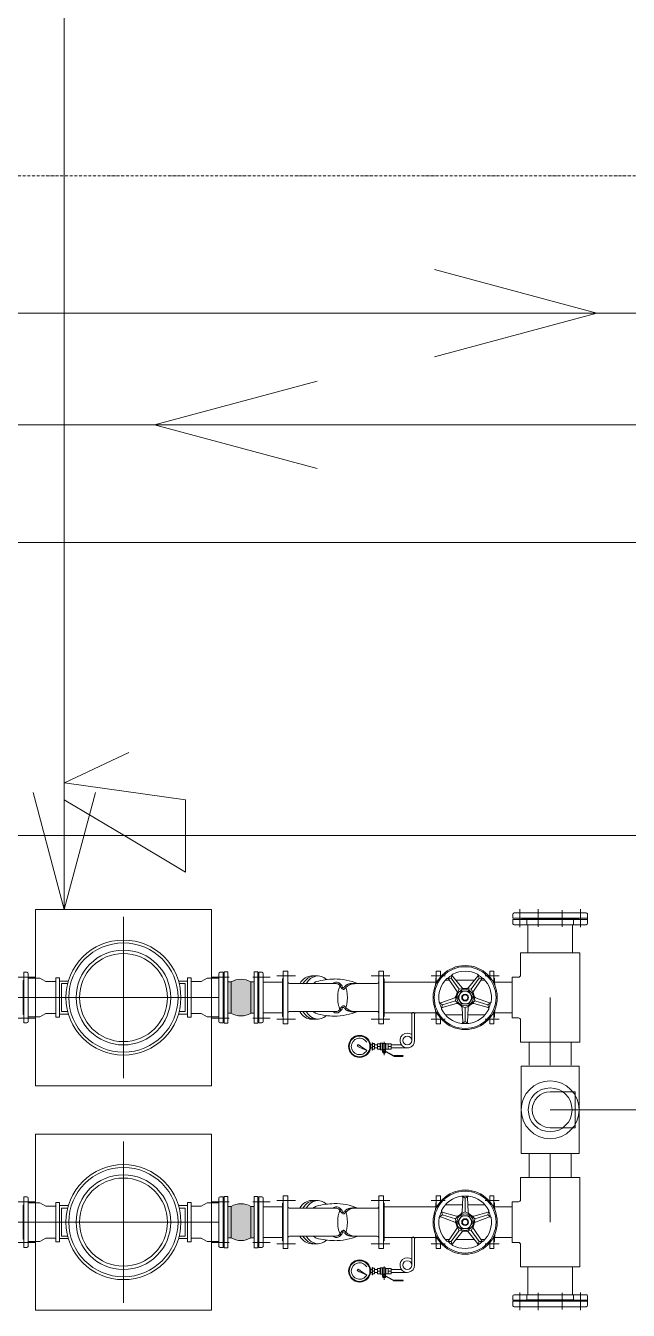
# Model space of a CAD drawing. Header units: millimetres. Extents: x 27447 to 239197, y -15958 to 82878.
# Drawn here: x 85566 to 86599, y 30069 to 32269 of the extents above; entities that cross this region are included whole.
import ezdxf

# ---------------------------------------------------------------- set-up
doc = ezdxf.new("R2010")
doc.units = ezdxf.units.MM
doc.linetypes.add('Dash Dot 3_16_', pattern=[7.9375, 4.7625, -1.5875, 0, -1.5875])
doc.linetypes.add('IMPORT-CENTER', pattern=[2000, 1250, -250, 250, -250])
for name, color, linetype, lineweight in [('G-ANNO-SYMB-1', 111, 'Dash Dot 3_16_', 18), ('G-IMPT', 8, 'Continuous', 9), ('G-IMPT-3', 8, 'IMPORT-CENTER', 9), ('M-EQPM', 50, 'Continuous', 9)]:
    doc.layers.add(name, color=color, linetype=linetype, lineweight=lineweight)

# ---------------------------------------------------------------- blocks, each defined once
blk = doc.blocks.new('TKTC_BON NUOC MAI_260130 - TKTC_BON NUOC MAI_260130_dwg_FLA3_10K-3426655-TKCS_MB TẦNG MÁI')
at = {"layer": 'G-IMPT'}
for p, q in [((25, 75), (-38, 75)), ((0, -87.5), (0, 87.5)), ((25, -75), (-38, -75))]:
    blk.add_line(p, q, dxfattribs=at)
at = {"layer": 'G-IMPT', "flags": 128}
blk.add_lwpolyline([(-18, -62.5), (-16, -62.5), (-16, 62.5), (-18, 62.5)], close=True, dxfattribs=at)
blk.add_lwpolyline([(-5, 92.5), (-16, 92.5), (-16, -92.5), (-5, -92.5)], dxfattribs=at)
at = {"layer": 'G-IMPT'}
for centre, start, end in [((-5, 87.5), 360, 90), ((-5, -87.5), 270, 0)]:
    blk.add_arc(centre, 5, start, end, dxfattribs=at)
blk = doc.blocks.new('TKTC_BON NUOC MAI_260130 - TKTC_BON NUOC MAI_260130_dwg_FLA3_10K-3426656-TKCS_MB TẦNG MÁI')
at = {"layer": 'G-IMPT'}
for p, q in [((25, 75), (-38, 75)), ((0, -87.5), (0, 87.5)), ((25, -75), (-38, -75))]:
    blk.add_line(p, q, dxfattribs=at)
at = {"layer": 'G-IMPT', "flags": 128}
blk.add_lwpolyline([(-18, -62.5), (-16, -62.5), (-16, 62.5), (-18, 62.5)], close=True, dxfattribs=at)
blk.add_lwpolyline([(-5, 92.5), (-16, 92.5), (-16, -92.5), (-5, -92.5)], dxfattribs=at)
at = {"layer": 'G-IMPT'}
for centre, start, end in [((-5, 87.5), 360, 90), ((-5, -87.5), 270, 0)]:
    blk.add_arc(centre, 5, start, end, dxfattribs=at)
blk = doc.blocks.new('TKTC_BON NUOC MAI_260130 - TKTC_BON NUOC MAI_260130_dwg_Tee_DN125_up__PPR_-3426657-TKCS_MB TẦNG MÁI')
at = {"layer": 'G-IMPT', "flags": 128}
blk.add_lwpolyline([(-82.5, -124), (-82.5, 124), (82.5, 124), (82.5, -124)], close=True, dxfattribs=at)
at = {"layer": 'G-IMPT'}
for radius in [82.5, 62.5]:
    blk.add_circle((0, 0), radius, dxfattribs=at)
blk = doc.blocks.new('TKTC_BON NUOC MAI_260130 - TKTC_BON NUOC MAI_260130_dwg__U23-3426659-TKCS_MB TẦNG MÁI')
blk.add_blockref('TKTC_BON NUOC MAI_260130 - TKTC_BON NUOC MAI_260130_dwg_Tee_DN125_up__PPR_-3426657-TKCS_MB TẦNG MÁI', (0, 0))
blk = doc.blocks.new('TKTC_BON NUOC MAI_260130 - TKTC_BON NUOC MAI_260130_dwg_El90_DN75_dn__PPR_-3426660-TKCS_MB TẦNG MÁI')
at = {"layer": 'G-IMPT', "flags": 128}
blk.add_lwpolyline([(51, 0), (51, -71), (-51, -71), (-51, 0)], dxfattribs=at)
at = {"layer": 'G-IMPT'}
blk.add_arc((0, 0), 51, 360, 180, dxfattribs=at)
blk = doc.blocks.new('TKTC_BON NUOC MAI_260130 - TKTC_BON NUOC MAI_260130_dwg__U20-3426661-TKCS_MB TẦNG MÁI')
at = {"rotation": 180}
blk.add_blockref('TKTC_BON NUOC MAI_260130 - TKTC_BON NUOC MAI_260130_dwg_El90_DN75_dn__PPR_-3426660-TKCS_MB TẦNG MÁI', (0, 0), dxfattribs=at)
blk = doc.blocks.new('TKTC_BON NUOC MAI_260130 - TKTC_BON NUOC MAI_260130_dwg_123-3426662-TKCS_MB TẦNG MÁI')
at = {"layer": 'G-IMPT'}
for p, q in [((1294817.3, 376541.6), (1294814.3, 376541.6)), ((1294832.6, 376527.5), (1294832.6, 376394.1)), ((1295236, 376520.8), (1295167, 376520.8)), ((1295553, 376520.8), (1295487, 376520.8)), ((1295887.4, 376527.5), (1295887.4, 376394.1)), ((1295902.7, 376541.6), (1295905.7, 376541.6)), ((1295236, 376400.8), (1295167, 376400.8)), ((1295553, 376400.8), (1295487, 376400.8)), ((1294802.8, 376354.1), (1294828.8, 376354.1)), ((1295917.2, 376354.1), (1295891.3, 376354.1))]:
    blk.add_line(p, q, dxfattribs=at)
at = {"layer": 'G-IMPT', "flags": 128}
for points in [[(1294799, 376357.9), (1294799, 376563.7)], [(1294814.3, 376567.5), (1294814.3, 376354.1), (1294814.3, 376567.5), (1294802.8, 376567.5)], [(1294817.3, 376567.5), (1294817.3, 376354.1), (1294817.3, 376567.5), (1294828.8, 376567.5)], [(1294832.6, 376357.9), (1294832.6, 376563.7)], [(1295887.4, 376357.9), (1295887.4, 376563.7)], [(1295902.7, 376567.5), (1295902.7, 376354.1), (1295902.7, 376567.5), (1295891.3, 376567.5)], [(1295905.7, 376567.5), (1295905.7, 376354.1), (1295905.7, 376567.5), (1295917.2, 376567.5)], [(1295921, 376357.9), (1295921, 376563.7)], [(1294913, 376524.8), (1294913, 376396.8), (1294832.6, 376396.8), (1294832.6, 376524.8)], [(1294975.9, 376545.3), (1294913, 376545.3), (1294913, 376376.3), (1294913, 376545.3)], [(1295807, 376524.8), (1295807, 376396.8), (1295887.4, 376396.8), (1295887.4, 376524.8)]]:
    blk.add_lwpolyline(points, close=True, dxfattribs=at)
for points in [[(1295098, 376551.4), (1295098, 376569.4), (1294982, 376569.4), (1294982, 376551.4), (1294982, 376569.4)], [(1295622, 376551.4), (1295622, 376569.4), (1295738, 376569.4), (1295738, 376551.4)], [(1294815.8, 376518), (1294815.8, 376380), (1294815.8, 376541.6)], [(1294832.6, 376394.1), (1294818.1, 376394.1), (1294818.1, 376527.5), (1294832.6, 376527.5)], [(1295104.1, 376545.3), (1295167, 376545.3), (1295167, 376376.3), (1294913, 376376.3)], [(1295615.9, 376545.3), (1295553, 376545.3), (1295553, 376376.3), (1295807, 376376.3), (1295807, 376545.3), (1295744.1, 376545.3)], [(1295887.4, 376394.1), (1295901.9, 376394.1), (1295901.9, 376527.5), (1295887.4, 376527.5)], [(1295904.2, 376518), (1295904.2, 376380), (1295904.2, 376541.6)], [(1294817.3, 376380), (1294815.8, 376380), (1294813.5, 376380)], [(1295902.7, 376380), (1295904.2, 376380), (1295906.5, 376380)]]:
    blk.add_lwpolyline(points, dxfattribs=at)
at = {"layer": 'G-IMPT'}
for centre, radius, start, end in [((1294802.8, 376563.7), 3.81, 90, 180), ((1294802.8, 376563.7), 3.81, 90, 180), ((1294828.8, 376563.7), 3.81, 360, 90), ((1294828.8, 376563.7), 3.81, 360, 90), ((1295891.3, 376563.7), 3.81, 90, 180), ((1295891.3, 376563.7), 3.81, 90, 180), ((1295917.2, 376563.7), 3.81, 360, 90), ((1295917.2, 376563.7), 3.81, 360, 90), ((1294975.9, 376551.4), 6.14, 270, 0), ((1294975.9, 376551.4), 6.14, 270, 0), ((1295104.1, 376551.4), 6.14, 180, 270), ((1295615.9, 376551.4), 6.14, 270, 0), ((1295744.1, 376551.4), 6.14, 180, 270), ((1294802.8, 376357.9), 3.81, 180, 270), ((1294802.8, 376357.9), 3.81, 180, 270), ((1294828.8, 376357.9), 3.81, 270, 0), ((1294828.8, 376357.9), 3.81, 270, 0), ((1295891.3, 376357.9), 3.81, 180, 270), ((1295891.3, 376357.9), 3.81, 180, 270), ((1295917.2, 376357.9), 3.81, 270, 0), ((1295917.2, 376357.9), 3.81, 270, 0)]:
    blk.add_arc(centre, radius, start, end, dxfattribs=at)
at = {"layer": 'G-IMPT-3'}
for p, q in [((1294788.6, 376547.4), (1294839.2, 376547.4)), ((1295931.4, 376547.4), (1295880.8, 376547.4)), ((1294788.6, 376495.1), (1294838.5, 376495.1)), ((1295931.4, 376495.1), (1295881.5, 376495.1)), ((1295236, 376460.8), (1295040, 376460.8)), ((1295680, 376460.8), (1295487, 376460.8)), ((1294790.6, 376426.5), (1294838.5, 376426.5)), ((1295929.4, 376426.5), (1295881.5, 376426.5))]:
    blk.add_line(p, q, dxfattribs=at)
at = {"layer": 'G-IMPT-3', "flags": 128}
for points in [[(1294839.2, 376374.3), (1294788.6, 376374.3)], [(1295880.8, 376374.3), (1295931.4, 376374.3)]]:
    blk.add_lwpolyline(points, close=True, dxfattribs=at)
for name, rotation in [('TKTC_BON NUOC MAI_260130 - TKTC_BON NUOC MAI_260130_dwg__U23-3426659-TKCS_MB TẦNG MÁI', 270), ('TKTC_BON NUOC MAI_260130 - TKTC_BON NUOC MAI_260130_dwg__U20-3426661-TKCS_MB TẦNG MÁI', 180)]:
    blk.add_blockref(name, (1295360, 376460.8), dxfattribs=dict(rotation=rotation))
blk = doc.blocks.new('TKTC_BON NUOC MAI_260130 - TKTC_BON NUOC MAI_260130_dwg_VAN 1C-3426663-TKCS_MB TẦNG MÁI')
at = {"layer": 'G-IMPT', "flags": 128}
blk.add_lwpolyline([(-4610.854, -6297.019), (-4610.572, -6296.42), (-4610.415, -6297.547), (-4609.739, -6297.547), (-4610.077, -6296.983), (-4610.415, -6296.419), (-4609.739, -6296.419)], dxfattribs=at)
blk = doc.blocks.new('TKTC_BON NUOC MAI_260130 - TKTC_BON NUOC MAI_260130_dwg_AR-3426666-TKCS_MB TẦNG MÁI')
at = {"layer": 'G-IMPT'}
blk.add_line((96.6, 0), (-96.6, 0), dxfattribs=at)
at = {"layer": 'G-IMPT', "flags": 128}
blk.add_lwpolyline([(-96.6, 51.8), (96.6, 0), (-96.6, -51.8)], dxfattribs=at)
blk = doc.blocks.new('TKTC_BON NUOC MAI_260130 - TKTC_BON NUOC MAI_260130_dwg_AR-3426652-TKCS_MB TẦNG MÁI')
at = {"layer": 'G-IMPT'}
blk.add_line((96.6, 0), (-96.6, 0), dxfattribs=at)
at = {"layer": 'G-IMPT', "flags": 128}
blk.add_lwpolyline([(-96.6, 51.8), (96.6, 0), (-96.6, -51.8)], dxfattribs=at)
blk = doc.blocks.new('TKTC_BON NUOC MAI_260130 - TKTC_BON NUOC MAI_260130_dwg__Open30-3426664-TKCS_MB TẦNG MÁI')
at = {"layer": 'G-IMPT'}
blk.add_line((0, 0), (-1, 0), dxfattribs=at)
at = {"layer": 'G-IMPT', "flags": 128}
blk.add_lwpolyline([(-1, 0.268), (0, 0), (-1, -0.268)], dxfattribs=at)
blk = doc.blocks.new('TKTC_BON NUOC MAI_260130 - TKTC_BON NUOC MAI_260130_dwg-3426650-TKCS_MB TẦNG MÁI')
at = {"layer": 'G-IMPT'}
for points in [[(-117213.2, -830598.1), (-117194, -830593.4), (-117194, -830540.1), (-117200, -830540.1), (-117206.3, -830537), (-117220.3, -830535.5), (-117239.6, -830540.1), (-117239.6, -830593.4), (-117233.6, -830593.4), (-117227.2, -830596.5)], [(-117213.2, -830982.7), (-117194, -830978.1), (-117194, -830924.7), (-117200, -830924.7), (-117213.2, -830920.1), (-117227.2, -830921.6), (-117233.6, -830924.7), (-117239.6, -830924.7), (-117239.6, -830978.1), (-117233.6, -830978.1), (-117220.3, -830982.7)]]:
    blk.add_hatch(color=256, dxfattribs=at).paths.add_polyline_path(points)
for p, q in [((-117418.2, -830704.8), (-117418.2, -830428.8)), ((-117178.6, -830540.3), (-117145.8, -830540.3)), ((-117155.3, -830529.8), (-117123.6, -830529.8)), ((-117145.8, -830590.6), (-117145.8, -830543)), ((-117133.7, -830543), (-117053.9, -830543)), ((-117084.9, -830529.8), (-117096.1, -830529.8)), ((-116961.8, -830529.8), (-116993.6, -830529.8)), ((-116971.4, -830540.3), (-116880.9, -830540.3)), ((-116890.8, -830529.5), (-116867.3, -830529.5)), ((-116883.8, -830546.4), (-116883.8, -830544.8)), ((-116866.6, -830537), (-116859.7, -830537)), ((-116847.2, -830556.1), (-116861.2, -830534.7)), ((-116854.5, -830529.9), (-116838.6, -830549.8)), ((-116848.8, -830537), (-116816.8, -830537)), ((-116827.1, -830549.8), (-116811.1, -830529.9)), ((-116804.4, -830534.7), (-116818.5, -830556.1)), ((-116805.9, -830537), (-116799, -830537)), ((-116774.8, -830529.5), (-116798.3, -830529.5)), ((-116782.6, -830540.3), (-116752.4, -830540.3)), ((-116781.9, -830544.8), (-116781.9, -830546.4)), ((-117581.4, -830566.8), (-117534.3, -830566.8)), ((-117280.2, -830566.8), (-117556.2, -830566.8)), ((-117255, -830566.8), (-117302.1, -830566.8)), ((-116874.6, -830576), (-116850.7, -830567)), ((-116814.9, -830567), (-116791, -830576)), ((-117053.9, -830590.6), (-117133.4, -830590.6)), ((-117022.3, -830590.6), (-116983.7, -830590.6)), ((-116883.8, -830588.7), (-116883.8, -830587.2)), ((-116847.4, -830577.1), (-116872.1, -830583.9)), ((-116836.9, -830609.4), (-116838.1, -830583.9)), ((-116827.5, -830583.9), (-116828.7, -830609.4)), ((-116793.6, -830583.9), (-116818.2, -830577.1)), ((-116781.9, -830587.2), (-116781.9, -830588.7)), ((-117178.6, -830593.2), (-117145.8, -830593.2)), ((-117155.3, -830603.8), (-117123.6, -830603.8)), ((-117084.9, -830603.8), (-117096.1, -830603.8)), ((-116961.8, -830603.8), (-116993.6, -830603.8)), ((-116971.4, -830593.2), (-116880.9, -830593.2)), ((-116890.8, -830604), (-116867.3, -830604)), ((-116837.5, -830596.6), (-116866.6, -830596.6)), ((-116799, -830596.6), (-116828.1, -830596.6)), ((-116774.8, -830604), (-116798.3, -830604)), ((-116782.6, -830593.2), (-116752.4, -830593.2)), ((-116991.2, -830650.5), (-116988.5, -830650.5)), ((-116978.6, -830650.5), (-116982.8, -830650.5)), ((-116974.1, -830656), (-116969.1, -830656)), ((-116969.5, -830656.6), (-116973.7, -830656.6)), ((-116971.6, -830665.7), (-116971.6, -830642.9)), ((-116960.1, -830650.5), (-116964.2, -830650.5)), ((-116968.9, -830660), (-116973.7, -830660)), ((-116955.8, -830667), (-116968.7, -830660)), ((-116968.3, -830659.4), (-116955.5, -830666.3)), ((-116954.6, -830667.2), (-116954.6, -830666.4)), ((-116687.2, -830759.1), (-115500.9, -830759.1)), ((-117418.2, -830813.4), (-117418.2, -831089.4)), ((-117155.3, -830914.4), (-117123.6, -830914.4)), ((-117084.9, -830914.4), (-117096.1, -830914.4)), ((-116961.8, -830914.4), (-116993.6, -830914.4)), ((-116890.8, -830914.2), (-116867.3, -830914.2)), ((-116837.5, -830921.6), (-116866.6, -830921.6)), ((-116836.9, -830908.8), (-116838.1, -830934.3)), ((-116827.5, -830934.3), (-116828.7, -830908.8)), ((-116799, -830921.6), (-116828.1, -830921.6)), ((-116774.8, -830914.2), (-116798.3, -830914.2)), ((-117178.6, -830925), (-117145.8, -830925)), ((-117145.8, -830927.6), (-117145.8, -830975.2)), ((-117053.9, -830927.6), (-117133.4, -830927.6)), ((-117022.3, -830927.6), (-116983.7, -830927.6)), ((-116971.4, -830925), (-116880.9, -830925)), ((-116883.8, -830929.4), (-116883.8, -830931)), ((-116874.6, -830942.1), (-116850.7, -830951.2)), ((-116847.4, -830941), (-116872.1, -830934.3)), ((-116793.6, -830934.3), (-116818.2, -830941)), ((-116814.9, -830951.2), (-116791, -830942.1)), ((-116782.6, -830925), (-116752.4, -830925)), ((-116781.9, -830931), (-116781.9, -830929.4)), ((-117581.4, -830951.4), (-117534.3, -830951.4)), ((-117280.2, -830951.4), (-117556.2, -830951.4)), ((-117255, -830951.4), (-117302.1, -830951.4)), ((-116847.2, -830962.1), (-116861.2, -830983.4)), ((-116804.4, -830983.4), (-116818.5, -830962.1)), ((-117178.6, -830977.8), (-117145.8, -830977.8)), ((-117155.3, -830988.4), (-117123.6, -830988.4)), ((-117133.7, -830975.2), (-117053.9, -830975.2)), ((-117084.9, -830988.4), (-117096.1, -830988.4)), ((-116961.8, -830988.4), (-116993.6, -830988.4)), ((-116971.4, -830977.8), (-116880.9, -830977.8)), ((-116890.8, -830988.6), (-116867.3, -830988.6)), ((-116883.8, -830971.8), (-116883.8, -830973.3)), ((-116866.6, -830981.2), (-116859.7, -830981.2)), ((-116854.5, -830988.3), (-116838.6, -830968.4)), ((-116848.8, -830981.2), (-116816.8, -830981.2)), ((-116827.1, -830968.4), (-116811.1, -830988.3)), ((-116805.9, -830981.2), (-116799, -830981.2)), ((-116774.8, -830988.6), (-116798.3, -830988.6)), ((-116782.6, -830977.8), (-116752.4, -830977.8)), ((-116781.9, -830973.3), (-116781.9, -830971.8)), ((-116971.6, -831050.3), (-116971.6, -831027.6)), ((-116991.2, -831035.1), (-116988.5, -831035.1)), ((-116978.6, -831035.1), (-116982.8, -831035.1)), ((-116974.1, -831040.6), (-116969.1, -831040.6)), ((-116969.5, -831041.2), (-116973.7, -831041.2)), ((-116968.9, -831044.6), (-116973.7, -831044.6)), ((-116955.8, -831051.6), (-116968.7, -831044.6)), ((-116968.3, -831044), (-116955.5, -831050.9)), ((-116960.1, -831035.1), (-116964.2, -831035.1)), ((-116954.6, -831051.8), (-116954.6, -831051))]:
    blk.add_line(p, q, dxfattribs=at)
at = {"layer": 'G-IMPT', "flags": 128}
for points in [[(-117519.5, -830215.9), (-117519.5, -825635.3), (-118073, -825635.3)], [(-118575.2, -829933.8), (-118575.2, -829394.6), (-115952.5, -829394.6)], [(-118460.5, -829942), (-118460.5, -829586.1), (-115731.7, -829586.1)], [(-115731.7, -829787.2), (-118228.8, -829787.2), (-118228.8, -829942)], [(-117136.3, -830593.2), (-117136.3, -830611.7), (-117144.8, -830611.7), (-117144.8, -830599.6), (-117145.8, -830598.5), (-117145.8, -830535.1), (-117144.8, -830534), (-117144.8, -830521.8), (-117144.8, -830611.7), (-117136.3, -830611.7), (-117136.3, -830521.8), (-117144.8, -830521.8), (-117136.3, -830521.8), (-117136.3, -830540.3)], [(-116980.9, -830593.2), (-116980.9, -830611.7), (-116972.4, -830611.7), (-116972.4, -830521.8), (-116980.9, -830521.8), (-116980.9, -830611.7), (-116972.4, -830611.7), (-116972.4, -830599.6), (-116971.4, -830598.5), (-116971.4, -830535.1), (-116972.4, -830534), (-116972.4, -830521.8), (-116980.9, -830521.8), (-116980.9, -830540.3)], [(-116875.1, -830531.9), (-116875.1, -830521.7), (-116882.2, -830521.7), (-116882.2, -830540.1), (-116882.2, -830533.5), (-116883, -830533.5), (-116883, -830541.4)], [(-116790.5, -830531.9), (-116790.5, -830521.7), (-116783.4, -830521.7), (-116783.4, -830540.1), (-116783.4, -830533.5), (-116782.6, -830533.5), (-116782.6, -830541.4)], [(-117512.5, -830538.5), (-117528, -830538.5), (-117528, -830595.1), (-117512.5, -830595.1)], [(-117513.7, -830590.5), (-117524.2, -830590.5), (-117524.2, -830543), (-117513.7, -830543)], [(-117323.9, -830538.5), (-117308.4, -830538.5), (-117308.4, -830595.1), (-117323.9, -830595.1)], [(-117322.6, -830590.5), (-117312.2, -830590.5), (-117312.2, -830543), (-117322.6, -830543)], [(-116986.4, -830543), (-116983.5, -830543), (-117022.3, -830543)], [(-116862.8, -830533.9), (-116856.8, -830533.8), (-116843.2, -830552.5), (-116846.9, -830559.9)], [(-116854.9, -830528.1), (-116856.8, -830533.8), (-116843.2, -830552.5), (-116835, -830551.2)], [(-116810.8, -830528.1), (-116808.8, -830533.8), (-116822.4, -830552.5), (-116830.7, -830551.2)], [(-116802.8, -830533.9), (-116808.8, -830533.8), (-116822.4, -830552.5), (-116818.7, -830559.9)], [(-116876.5, -830575.8), (-116871.6, -830579.4), (-116849.6, -830572.2), (-116848.2, -830564)], [(-116789.2, -830575.8), (-116794, -830579.4), (-116816, -830572.2), (-116817.4, -830564)], [(-116883, -830592.2), (-116883, -830600.1), (-116882.2, -830600.1), (-116882.2, -830593.4), (-116882.2, -830611.9), (-116875.1, -830611.9), (-116875.1, -830601.7)], [(-116873.4, -830585.2), (-116871.6, -830579.4), (-116849.6, -830572.2), (-116843.7, -830578.1)], [(-116837.7, -830611.1), (-116832.8, -830607.6), (-116832.8, -830584.4), (-116840.2, -830580.6)], [(-116827.9, -830611.1), (-116832.8, -830607.6), (-116832.8, -830584.4), (-116825.4, -830580.6)], [(-116792.2, -830585.2), (-116794, -830579.4), (-116816, -830572.2), (-116821.9, -830578.1)], [(-116782.6, -830592.2), (-116782.6, -830600.1), (-116783.4, -830600.1), (-116783.4, -830593.4), (-116783.4, -830611.9), (-116790.5, -830611.9), (-116790.5, -830601.7)], [(-116924.3, -830640.4), (-116924.3, -830593.2), (-116926.7, -830593.2)], [(-116919.3, -830640.4), (-116919.3, -830593.2), (-116916.9, -830593.2)], [(-117013.8, -830648.9), (-117016.3, -830647.2), (-117017.9, -830649.9), (-117015.1, -830651.2)], [(-117013.3, -830652.1), (-117001.4, -830657.6), (-117012.1, -830650.1)], [(-116994.9, -830653), (-116992.2, -830653), (-116992.2, -830648), (-116994.9, -830648)], [(-116978.2, -830655.1), (-116983.1, -830655.1), (-116983.1, -830646), (-116978.2, -830646), (-116978.2, -830655.1), (-116978.2, -830656.2), (-116974.4, -830656.2)], [(-116978.2, -830646), (-116978.2, -830644.8), (-116974.4, -830644.8), (-116974.1, -830645.2), (-116969.3, -830645.2), (-116968.6, -830646), (-116968.6, -830655.1)], [(-116974.1, -830645.2), (-116974.1, -830655.8), (-116974.4, -830656.2), (-116974.4, -830644.8)], [(-116974.4, -830659.2), (-116974.4, -830657.3), (-116973.7, -830657.3), (-116973.7, -830659.2), (-116968.8, -830659.2)], [(-116974.1, -830655.4), (-116974.1, -830656), (-116973.7, -830656.6), (-116973.7, -830658.8), (-116969.5, -830658.8), (-116969.5, -830656.6), (-116969.1, -830656), (-116969.1, -830655.4)], [(-116969.3, -830645.2), (-116969.3, -830655.6), (-116968.6, -830655.1), (-116964.6, -830655.1), (-116964.6, -830646), (-116968.6, -830646)], [(-116942, -830648), (-116959.7, -830648), (-116959.7, -830653), (-116931.9, -830653)], [(-116969.7, -830661.5), (-116969.5, -830661.3), (-116969.5, -830660.1), (-116969.7, -830660), (-116973.5, -830660), (-116973.7, -830660.1), (-116973.7, -830661.3), (-116973.5, -830661.5), (-116969.7, -830661.5), (-116973.5, -830661.5)], [(-116972.7, -830660.1), (-116972.7, -830661.5), (-116972.4, -830661.9), (-116970.8, -830661.9), (-116970.5, -830661.5), (-116970.5, -830660.1), (-116970.5, -830661.3)], [(-116955.1, -830666.4), (-116954.6, -830666.4), (-116954.2, -830666), (-116940, -830666)], [(-116940, -830667.6), (-116954.2, -830667.6), (-116954.6, -830667.2), (-116955.1, -830667.2)], [(-117512.5, -830979.7), (-117528, -830979.7), (-117528, -830923.1), (-117512.5, -830923.1)], [(-117323.9, -830979.7), (-117308.4, -830979.7), (-117308.4, -830923.1), (-117323.9, -830923.1)], [(-117136.3, -830925), (-117136.3, -830906.5), (-117144.8, -830906.5), (-117144.8, -830918.6), (-117145.8, -830919.7), (-117145.8, -830983.1), (-117144.8, -830984.2), (-117144.8, -830996.3), (-117144.8, -830906.5), (-117136.3, -830906.5), (-117136.3, -830996.3), (-117144.8, -830996.3), (-117136.3, -830996.3), (-117136.3, -830977.8)], [(-116980.9, -830925), (-116980.9, -830906.5), (-116980.9, -830996.3), (-116972.4, -830996.3), (-116972.4, -830906.5), (-116980.9, -830906.5), (-116972.4, -830906.5), (-116972.4, -830918.6), (-116971.4, -830919.7), (-116971.4, -830983.1), (-116972.4, -830984.2), (-116972.4, -830996.3), (-116980.9, -830996.3), (-116980.9, -830977.8)], [(-116883, -830926), (-116883, -830918.1), (-116882.2, -830918.1), (-116882.2, -830924.7), (-116882.2, -830906.3), (-116875.1, -830906.3), (-116875.1, -830916.5)], [(-116837.7, -830907.1), (-116832.8, -830910.6), (-116832.8, -830933.8), (-116840.2, -830937.6)], [(-116827.9, -830907.1), (-116832.8, -830910.6), (-116832.8, -830933.8), (-116825.4, -830937.6)], [(-116782.6, -830926), (-116782.6, -830918.1), (-116783.4, -830918.1), (-116783.4, -830924.7), (-116783.4, -830906.3), (-116790.5, -830906.3), (-116790.5, -830916.5)], [(-117513.7, -830927.6), (-117524.2, -830927.6), (-117524.2, -830975.2), (-117513.7, -830975.2)], [(-117322.6, -830927.6), (-117312.2, -830927.6), (-117312.2, -830975.2), (-117322.6, -830975.2)], [(-116876.5, -830942.4), (-116871.6, -830938.8), (-116849.6, -830945.9), (-116848.2, -830954.2)], [(-116873.4, -830933), (-116871.6, -830938.8), (-116849.6, -830945.9), (-116843.7, -830940.1)], [(-116792.2, -830933), (-116794, -830938.8), (-116816, -830945.9), (-116821.9, -830940.1)], [(-116789.2, -830942.4), (-116794, -830938.8), (-116816, -830945.9), (-116817.4, -830954.2)], [(-116862.8, -830984.3), (-116856.8, -830984.4), (-116843.2, -830965.7), (-116846.9, -830958.2)], [(-116854.9, -830990.1), (-116856.8, -830984.4), (-116843.2, -830965.7), (-116835, -830966.9)], [(-116810.8, -830990.1), (-116808.8, -830984.4), (-116822.4, -830965.7), (-116830.7, -830966.9)], [(-116802.8, -830984.3), (-116808.8, -830984.4), (-116822.4, -830965.7), (-116818.7, -830958.2)], [(-116986.4, -830975.2), (-116983.5, -830975.2), (-117022.3, -830975.2)], [(-116924.3, -831025), (-116924.3, -830977.8), (-116926.7, -830977.8)], [(-116919.3, -831025), (-116919.3, -830977.8), (-116916.9, -830977.8)], [(-116875.1, -830986.3), (-116875.1, -830996.5), (-116882.2, -830996.5), (-116882.2, -830978.1), (-116882.2, -830984.7), (-116883, -830984.7), (-116883, -830976.8)], [(-116790.5, -830986.3), (-116790.5, -830996.5), (-116783.4, -830996.5), (-116783.4, -830978.1), (-116783.4, -830984.7), (-116782.6, -830984.7), (-116782.6, -830976.8)], [(-117013.8, -831033.5), (-117016.3, -831031.8), (-117017.9, -831034.5), (-117015.1, -831035.8)], [(-116994.9, -831037.7), (-116992.2, -831037.7), (-116992.2, -831032.6), (-116994.9, -831032.6)], [(-116978.2, -831039.7), (-116983.1, -831039.7), (-116983.1, -831030.6), (-116978.2, -831030.6), (-116978.2, -831039.7), (-116978.2, -831040.8), (-116974.4, -831040.8)], [(-116978.2, -831030.6), (-116978.2, -831029.5), (-116974.4, -831029.5), (-116974.1, -831029.8), (-116969.3, -831029.8), (-116968.6, -831030.6), (-116968.6, -831039.7)], [(-116974.1, -831029.8), (-116974.1, -831040.4), (-116974.4, -831040.8), (-116974.4, -831029.5)], [(-116969.3, -831029.8), (-116969.3, -831040.2), (-116968.6, -831039.7), (-116964.6, -831039.7), (-116964.6, -831030.6), (-116968.6, -831030.6)], [(-116942, -831032.6), (-116959.7, -831032.6), (-116959.7, -831037.7), (-116931.9, -831037.7)], [(-117013.3, -831036.7), (-117001.4, -831042.2), (-117012.1, -831034.7)], [(-116974.4, -831043.8), (-116974.4, -831041.9), (-116973.7, -831041.9), (-116973.7, -831043.8), (-116968.8, -831043.8)], [(-116974.1, -831040.1), (-116974.1, -831040.6), (-116973.7, -831041.2), (-116973.7, -831043.5), (-116969.5, -831043.5), (-116969.5, -831041.2), (-116969.1, -831040.6), (-116969.1, -831040.1)], [(-116969.7, -831046.1), (-116969.5, -831046), (-116969.5, -831044.8), (-116969.7, -831044.6), (-116973.5, -831044.6), (-116973.7, -831044.8), (-116973.7, -831046), (-116973.5, -831046.1), (-116969.7, -831046.1), (-116973.5, -831046.1)], [(-116972.7, -831044.8), (-116972.7, -831046.1), (-116972.4, -831046.5), (-116970.8, -831046.5), (-116970.5, -831046.1), (-116970.5, -831044.8), (-116970.5, -831046)], [(-116955.1, -831051), (-116954.6, -831051), (-116954.2, -831050.7), (-116940, -831050.7)], [(-116940, -831052.2), (-116954.2, -831052.2), (-116954.6, -831051.8), (-116955.1, -831051.8)]]:
    blk.add_lwpolyline(points, dxfattribs=at)
for points in [[(-117267.3, -830717.7), (-117569.1, -830717.7), (-117569.1, -830415.9), (-117267.3, -830415.9)], [(-117239.6, -830610.6), (-117239.6, -830523), (-117245.9, -830523), (-117245.9, -830610.6)], [(-117194, -830610.6), (-117194, -830523), (-117187.7, -830523), (-117187.7, -830610.6)], [(-117551.4, -830539.4), (-117534.3, -830539.4), (-117534.3, -830594.2), (-117551.4, -830594.2), (-117561.5, -830600), (-117581.4, -830600), (-117581.4, -830533.6), (-117561.5, -830533.6)], [(-117534.3, -830533.1), (-117528, -830533.1), (-117528, -830600.5), (-117534.3, -830600.5)], [(-117302.1, -830533.1), (-117308.4, -830533.1), (-117308.4, -830600.5), (-117302.1, -830600.5)], [(-117285, -830539.4), (-117302.1, -830539.4), (-117302.1, -830594.2), (-117285, -830594.2), (-117274.9, -830600), (-117255, -830600), (-117255, -830533.6), (-117274.9, -830533.6)], [(-117246.6, -830536), (-117246.6, -830597.6), (-117245.9, -830597.6), (-117245.9, -830536)], [(-117233.6, -830540.1), (-117233.6, -830593.4), (-117239.6, -830593.4), (-117239.6, -830540.1)], [(-117200, -830540.1), (-117200, -830593.4), (-117194, -830593.4), (-117194, -830540.1)], [(-117187, -830536), (-117187, -830597.6), (-117187.7, -830597.6), (-117187.7, -830536)], [(-116826.5, -830577.6), (-116820.3, -830566.8), (-116826.5, -830555.9), (-116839.1, -830555.9), (-116845.4, -830566.8), (-116839.1, -830577.6)], [(-116991.5, -830656.8), (-116991.5, -830644.3), (-116992.2, -830644.3), (-116992.2, -830656.8)], [(-116991.5, -830645.6), (-116988.2, -830645.6), (-116988.2, -830655.4), (-116991.5, -830655.4)], [(-116983.1, -830653), (-116983.1, -830648), (-116988.2, -830648), (-116988.2, -830653)], [(-116978.2, -830644.8), (-116978.2, -830656.2), (-116977.5, -830656.2), (-116977.5, -830644.8)], [(-116973.1, -830658.8), (-116973.1, -830659.2), (-116970.1, -830659.2), (-116970.1, -830658.8)], [(-116959.7, -830655.1), (-116959.7, -830646), (-116964.6, -830646), (-116964.6, -830655.1)], [(-117267.3, -830800.5), (-117569.1, -830800.5), (-117569.1, -831102.3), (-117267.3, -831102.3)], [(-117551.4, -830978.8), (-117534.3, -830978.8), (-117534.3, -830924), (-117551.4, -830924), (-117561.5, -830918.2), (-117581.4, -830918.2), (-117581.4, -830984.6), (-117561.5, -830984.6)], [(-117534.3, -830985.1), (-117528, -830985.1), (-117528, -830917.7), (-117534.3, -830917.7)], [(-117302.1, -830985.1), (-117308.4, -830985.1), (-117308.4, -830917.7), (-117302.1, -830917.7)], [(-117285, -830978.8), (-117302.1, -830978.8), (-117302.1, -830924), (-117285, -830924), (-117274.9, -830918.2), (-117255, -830918.2), (-117255, -830984.6), (-117274.9, -830984.6)], [(-117246.6, -830982.2), (-117246.6, -830920.6), (-117245.9, -830920.6), (-117245.9, -830982.2)], [(-117239.6, -830907.6), (-117239.6, -830995.2), (-117245.9, -830995.2), (-117245.9, -830907.6)], [(-117194, -830907.6), (-117194, -830995.2), (-117187.7, -830995.2), (-117187.7, -830907.6)], [(-117187, -830982.2), (-117187, -830920.6), (-117187.7, -830920.6), (-117187.7, -830982.2)], [(-117233.6, -830978.1), (-117233.6, -830924.7), (-117239.6, -830924.7), (-117239.6, -830978.1)], [(-117200, -830978.1), (-117200, -830924.7), (-117194, -830924.7), (-117194, -830978.1)], [(-116826.5, -830940.5), (-116820.3, -830951.4), (-116826.5, -830962.3), (-116839.1, -830962.3), (-116845.4, -830951.4), (-116839.1, -830940.5)], [(-116991.5, -831041.4), (-116991.5, -831028.9), (-116992.2, -831028.9), (-116992.2, -831041.4)], [(-116991.5, -831030.2), (-116988.2, -831030.2), (-116988.2, -831040.1), (-116991.5, -831040.1)], [(-116983.1, -831037.7), (-116983.1, -831032.6), (-116988.2, -831032.6), (-116988.2, -831037.7)], [(-116978.2, -831029.5), (-116978.2, -831040.8), (-116977.5, -831040.8), (-116977.5, -831029.5)], [(-116959.7, -831039.7), (-116959.7, -831030.6), (-116964.6, -831030.6), (-116964.6, -831039.7)], [(-116973.1, -831043.5), (-116973.1, -831043.8), (-116970.1, -831043.8), (-116970.1, -831043.5)]]:
    blk.add_lwpolyline(points, close=True, dxfattribs=at)
at = {"layer": 'G-IMPT'}
for centre, radius in [((-117418.2, -830566.8), 98.5), ((-117418.2, -830566.8), 93.6), ((-117418.2, -830566.8), 81.1), ((-117418.2, -830566.8), 75.4), ((-116832.8, -830566.8), 54.9), ((-116832.8, -830566.8), 52.9), ((-116832.8, -830566.8), 14.1), ((-116832.8, -830566.8), 11), ((-116832.8, -830566.8), 5.88), ((-116832.8, -830566.8), 4.7), ((-117013.7, -830650.5), 18.9), ((-117013.7, -830650.5), 17.7), ((-116931.9, -830640.4), 7.57), ((-117418.2, -830951.4), 98.5), ((-117418.2, -830951.4), 93.6), ((-117418.2, -830951.4), 81.1), ((-117418.2, -830951.4), 75.4), ((-116832.8, -830951.4), 54.9), ((-116832.8, -830951.4), 52.9), ((-116832.8, -830951.4), 14.1), ((-116832.8, -830951.4), 11), ((-116832.8, -830951.4), 5.88), ((-116832.8, -830951.4), 4.7), ((-117013.7, -831035.1), 18.9), ((-117013.7, -831035.1), 17.7), ((-116931.9, -831025), 7.57)]:
    blk.add_circle(centre, radius, dxfattribs=at)
for centre, radius, start, end in [((-116853, -830528.7), 1.96, 117.9067, 218.7263), ((-116832.8, -830566.8), 45.1, 62.0933, 117.9067), ((-116812.6, -830528.7), 1.96, 321.2737, 62.0933), ((-117216.8, -830566.8), 31.5, 57.769, 122.231), ((-117133.7, -830540.3), 2.64, 180, 270), ((-117079.1, -830560.1), 22.3, 111.9558, 129.9228), ((-117056.3, -830649), 113.9, 90.4357, 105.8882), ((-117053.3, -830548.6), 8.22, 90, 131.5923), ((-117055.7, -830634.2), 99.2, 66.9157, 90.8509), ((-117053.3, -830548.6), 8.22, 48.4077, 90), ((-117057, -830553.2), 11.7, 36.6731, 43.2911), ((-117061, -830557.2), 19.8, 22.9129, 48.4077), ((-117066.2, -830558.8), 22.4, 31.7767, 34.2726), ((-117000.9, -830518.8), 54.1, 211.5379, 213.2617), ((-117027.6, -830536.2), 22.3, 213.2617, 221.7635), ((-117020.5, -830566.4), 26.4, 136.136, 140.8681), ((-117021.1, -830565.9), 25.6, 130.1541, 136.136), ((-116983.5, -830540.3), 2.64, 270, 360), ((-116875.9, -830544.8), 7.84, 116.4236, 180), ((-116832.8, -830566.8), 45.1, 134.0933, 189.9067), ((-116862.8, -830535.8), 1.96, 33.2737, 134.0933), ((-116832.8, -830566.8), 44.6, 119.6447, 132.3553), ((-116832.8, -830566.8), 44.6, 47.6447, 60.3553), ((-116802.8, -830535.8), 1.96, 45.9067, 146.7263), ((-116832.8, -830566.8), 45.1, 350.0933, 45.9067), ((-116789.7, -830544.8), 7.84, 360, 63.5764), ((-117038.6, -830546.1), 7.45, 221.7635, 238.2628), ((-117041.8, -830549.1), 1.06, 202.9129, 320.8681), ((-117041, -830550), 2.86, 238.2628, 261.5468), ((-117041.2, -830551.1), 1.71, 261.5468, 286.6244), ((-117041.4, -830550.5), 2.4, 286.6244, 306.5057), ((-117042.6, -830548.8), 4.44, 306.5057, 319.0892), ((-116852.1, -830563.3), 3.92, 290.7263, 349.8639), ((-116832.8, -830566.8), 15.7, 154.1361, 169.8639), ((-116850.4, -830558.2), 3.92, 334.1361, 33.2737), ((-116835.5, -830547.4), 3.92, 218.7263, 277.8639), ((-116832.8, -830566.8), 15.7, 82.1361, 97.8639), ((-116830.1, -830547.4), 3.92, 262.1361, 321.2737), ((-116815.2, -830558.2), 3.92, 146.7263, 205.8639), ((-116832.8, -830566.8), 15.7, 10.1361, 25.8639), ((-116813.5, -830563.3), 3.92, 190.1361, 249.2737), ((-117133.7, -830593.2), 2.64, 85.2543, 180), ((-117079.1, -830573.5), 22.3, 230.0772, 248.0442), ((-117053.3, -830585), 8.22, 228.4077, 270), ((-117055.7, -830499.3), 99.2, 269.1491, 293.0843), ((-117053.3, -830585), 8.22, 270, 311.5923), ((-117057, -830580.4), 11.7, 316.7089, 323.3269), ((-117061, -830576.4), 19.8, 311.5923, 337.0871), ((-117066.2, -830574.8), 22.4, 325.7274, 328.2233), ((-117000.9, -830614.8), 54.1, 146.7383, 148.4621), ((-117027.6, -830597.3), 22.3, 138.2365, 146.7383), ((-117038.6, -830587.5), 7.45, 121.7372, 138.2365), ((-117041.8, -830584.5), 1.06, 39.1319, 157.0871), ((-117041, -830583.6), 2.86, 98.4532, 121.7372), ((-117041.2, -830582.4), 1.71, 73.3756, 98.4532), ((-117020.5, -830567.1), 26.4, 219.1319, 223.864), ((-117041.4, -830583.1), 2.4, 53.4943, 73.3756), ((-117042.6, -830584.7), 4.44, 40.9108, 53.4943), ((-117021.1, -830567.7), 25.6, 223.864, 229.8459), ((-116978.3, -830529.8), 80.1, 220.4689, 222.6463), ((-116983.5, -830593.2), 2.64, 0, 93.624), ((-116921.8, -830596.1), 3.85, 49.2347, 131.1488), ((-116875.9, -830588.7), 7.84, 180, 243.5764), ((-116875.3, -830574.2), 1.96, 189.9067, 290.7263), ((-116832.8, -830566.8), 44.6, 191.6447, 204.3553), ((-116871.5, -830585.7), 1.96, 105.2737, 206.0933), ((-116832.8, -830566.8), 45.1, 206.0933, 261.9067), ((-116846.4, -830580.9), 3.92, 46.1361, 105.2737), ((-116832.8, -830566.8), 15.7, 226.1361, 241.8639), ((-116842.1, -830584.1), 3.92, 2.7263, 61.8639), ((-116823.6, -830584.1), 3.92, 118.1361, 177.2737), ((-116832.8, -830566.8), 45.1, 278.0933, 333.9067), ((-116832.8, -830566.8), 15.7, 298.1361, 313.8639), ((-116819.2, -830580.9), 3.92, 74.7263, 133.8639), ((-116794.1, -830585.7), 1.96, 333.9067, 74.7263), ((-116832.8, -830566.8), 44.6, 335.6447, 348.3553), ((-116790.3, -830574.2), 1.96, 249.2737, 350.0933), ((-116789.7, -830588.7), 7.84, 296.4236, 0), ((-117216.8, -830566.8), 31.5, 237.769, 302.231), ((-117056.3, -830484.6), 113.9, 254.1118, 269.5643), ((-116924.3, -830588.2), 5.52, 244.3769, 270.0416), ((-116919.3, -830588.2), 5.52, 269.9584, 295.6231), ((-116838.9, -830609.5), 1.96, 261.9067, 2.7263), ((-116832.8, -830566.8), 44.6, 263.6447, 276.3553), ((-116826.7, -830609.5), 1.96, 177.2737, 278.0933), ((-117013.7, -830650.5), 14.1, 30, 330), ((-116931.9, -830640.4), 12.6, 53.1301, 0), ((-117013.7, -830650.5), 1.6, 205.4034, 284.5826), ((-117013.7, -830650.5), 1.6, 15.4174, 94.5966), ((-116976.3, -830648.2), 6.81, 160.5288, 199.4712), ((-116976.3, -830652.8), 6.81, 160.5288, 199.4712), ((-116985, -830648.2), 6.81, 340.5288, 19.4712), ((-116985, -830652.8), 6.81, 340.5288, 19.4712), ((-116971.3, -830662.3), 7.05, 73.41, 112.6958), ((-116957.8, -830648.2), 6.81, 160.5288, 199.4712), ((-116957.8, -830652.8), 6.81, 160.5288, 199.4712), ((-116966.5, -830648.2), 6.81, 340.5288, 19.4712), ((-116966.5, -830652.8), 6.81, 340.5288, 19.4712), ((-116973.7, -830659.2), 0.757, 180, 270), ((-116973.2, -830661), 0.979, 57.0867, 122.9133), ((-116973.2, -830660.5), 0.979, 237.0867, 302.9133), ((-116971.6, -830663.7), 3.69, 73.2213, 106.7787), ((-116971.6, -830657.8), 3.69, 253.2213, 286.7787), ((-116970, -830661), 0.979, 57.0867, 122.9133), ((-116970, -830660.5), 0.979, 237.0867, 302.9133), ((-116968.9, -830660.4), 0.379, 61.5044, 90), ((-116968.8, -830660.4), 1.14, 61.5044, 90), ((-116955.1, -830665.7), 1.51, 241.5044, 270), ((-116955.1, -830665.7), 0.757, 241.5044, 270), ((-116940, -830666.8), 0.757, 270, 90), ((-117216.8, -830951.4), 31.5, 57.769, 122.231), ((-117056.3, -831033.6), 113.9, 90.4357, 105.8882), ((-117055.7, -831018.8), 99.2, 66.9157, 90.8509), ((-116875.9, -830929.4), 7.84, 116.4236, 180), ((-116832.8, -830951.4), 45.1, 98.0933, 153.9067), ((-116838.9, -830908.7), 1.96, 357.2737, 98.0933), ((-116832.8, -830951.4), 44.6, 83.6447, 96.3553), ((-116826.7, -830908.7), 1.96, 81.9067, 182.7263), ((-116832.8, -830951.4), 45.1, 26.0933, 81.9067), ((-116789.7, -830929.4), 7.84, 360, 63.5764), ((-117133.7, -830925), 2.64, 180, 274.7457), ((-117079.1, -830944.7), 22.3, 111.9558, 129.9228), ((-117053.3, -830933.2), 8.22, 90, 131.5923), ((-117053.3, -830933.2), 8.22, 48.4077, 90), ((-117057, -830937.8), 11.7, 36.6731, 43.2911), ((-117061, -830941.8), 19.8, 22.9129, 48.4077), ((-117066.2, -830943.4), 22.4, 31.7767, 34.2726), ((-117000.9, -830903.4), 54.1, 211.5379, 213.2617), ((-117027.6, -830920.8), 22.3, 213.2617, 221.7635), ((-117038.6, -830930.7), 7.45, 221.7635, 238.2628), ((-117041.8, -830933.7), 1.06, 202.9129, 320.8681), ((-117041, -830934.6), 2.86, 238.2628, 261.5468), ((-117041.2, -830935.7), 1.71, 261.5468, 286.6244), ((-117020.5, -830951), 26.4, 136.136, 140.8681), ((-117041.4, -830935.1), 2.4, 286.6244, 306.5057), ((-117042.6, -830933.4), 4.44, 306.5057, 319.0892), ((-117021.1, -830950.5), 25.6, 130.1541, 136.136), ((-116978.3, -830988.4), 80.1, 137.3537, 139.5311), ((-116983.5, -830925), 2.64, 266.376, 0), ((-116832.8, -830951.4), 45.1, 170.0933, 225.9067), ((-116875.3, -830944), 1.96, 69.2737, 170.0933), ((-116832.8, -830951.4), 44.6, 155.6447, 168.3553), ((-116871.5, -830932.4), 1.96, 153.9067, 254.7263), ((-116846.4, -830937.3), 3.92, 254.7263, 313.8639), ((-116832.8, -830951.4), 15.7, 118.1361, 133.8639), ((-116842.1, -830934.1), 3.92, 298.1361, 357.2737), ((-116823.6, -830934.1), 3.92, 182.7263, 241.8639), ((-116832.8, -830951.4), 15.7, 46.1361, 61.8639), ((-116819.2, -830937.3), 3.92, 226.1361, 285.2737), ((-116832.8, -830951.4), 45.1, 314.0933, 9.9067), ((-116794.1, -830932.4), 1.96, 285.2737, 26.0933), ((-116832.8, -830951.4), 44.6, 11.6447, 24.3553), ((-116790.3, -830944), 1.96, 9.9067, 110.7263), ((-117027.6, -830981.9), 22.3, 138.2365, 146.7383), ((-117038.6, -830972.1), 7.45, 121.7372, 138.2365), ((-117041, -830968.2), 2.86, 98.4532, 121.7372), ((-117041.2, -830967), 1.71, 73.3756, 98.4532), ((-117041.4, -830967.7), 2.4, 53.4943, 73.3756), ((-117042.6, -830969.3), 4.44, 40.9108, 53.4943), ((-116852.1, -830954.8), 3.92, 10.1361, 69.2737), ((-116832.8, -830951.4), 15.7, 190.1361, 205.8639), ((-116850.4, -830959.9), 3.92, 326.7263, 25.8639), ((-116835.5, -830970.8), 3.92, 82.1361, 141.2737), ((-116832.8, -830951.4), 15.7, 262.1361, 277.8639), ((-116830.1, -830970.8), 3.92, 38.7263, 97.8639), ((-116815.2, -830959.9), 3.92, 154.1361, 213.2737), ((-116832.8, -830951.4), 15.7, 334.1361, 349.8639), ((-116813.5, -830954.8), 3.92, 110.7263, 169.8639), ((-117216.8, -830951.4), 31.5, 237.769, 302.231), ((-117133.7, -830977.8), 2.64, 90, 180), ((-117079.1, -830958.1), 22.3, 230.0772, 248.0442), ((-117056.3, -830869.2), 113.9, 254.1118, 269.5643), ((-117053.3, -830969.6), 8.22, 228.4077, 270), ((-117055.7, -830884), 99.2, 269.1491, 293.0843), ((-117053.3, -830969.6), 8.22, 270, 311.5923), ((-117057, -830965), 11.7, 316.7089, 323.3269), ((-117061, -830961), 19.8, 311.5923, 337.0871), ((-117066.2, -830959.4), 22.4, 325.7274, 328.2233), ((-117000.9, -830999.4), 54.1, 146.7383, 148.4621), ((-117041.8, -830969.1), 1.06, 39.1319, 157.0871), ((-117020.5, -830951.8), 26.4, 219.1319, 223.864), ((-117021.1, -830952.3), 25.6, 223.864, 229.8459), ((-116983.5, -830977.8), 2.64, 0, 90), ((-116924.3, -830972.9), 5.52, 244.3769, 270.0416), ((-116921.8, -830980.7), 3.85, 49.2347, 131.1488), ((-116919.3, -830972.9), 5.52, 269.9584, 295.6231), ((-116875.9, -830973.3), 7.84, 180, 243.5764), ((-116862.8, -830982.4), 1.96, 225.9067, 326.7263), ((-116832.8, -830951.4), 44.6, 227.6447, 240.3553), ((-116853, -830989.5), 1.96, 141.2737, 242.0933), ((-116812.6, -830989.5), 1.96, 297.9067, 38.7263), ((-116832.8, -830951.4), 44.6, 299.6447, 312.3553), ((-116802.8, -830982.4), 1.96, 213.2737, 314.0933), ((-116789.7, -830973.3), 7.84, 296.4236, 360), ((-116832.8, -830951.4), 45.1, 242.0933, 297.9067), ((-117013.7, -831035.1), 14.1, 30, 330), ((-116976.3, -831032.9), 6.81, 160.5288, 199.4712), ((-116985, -831032.9), 6.81, 340.5288, 19.4712), ((-116957.8, -831032.9), 6.81, 160.5288, 199.4712), ((-116966.5, -831032.9), 6.81, 340.5288, 19.4712), ((-116931.9, -831025), 12.6, 53.1301, 0), ((-117013.7, -831035.1), 1.6, 205.4034, 284.5826), ((-117013.7, -831035.1), 1.6, 15.4174, 94.5966), ((-116976.3, -831037.4), 6.81, 160.5288, 199.4712), ((-116985, -831037.4), 6.81, 340.5288, 19.4712), ((-116973.7, -831043.8), 0.757, 180, 270), ((-116971.3, -831046.9), 7.05, 73.41, 112.6958), ((-116973.2, -831045.6), 0.979, 57.0867, 122.9133), ((-116973.2, -831045.1), 0.979, 237.0867, 302.9133), ((-116971.6, -831048.3), 3.69, 73.2213, 106.7787), ((-116971.6, -831042.4), 3.69, 253.2213, 286.7787), ((-116970, -831045.6), 0.979, 57.0867, 122.9133), ((-116970, -831045.1), 0.979, 237.0867, 302.9133), ((-116968.9, -831045), 0.379, 61.5044, 90), ((-116968.8, -831045), 1.14, 61.5044, 90), ((-116957.8, -831037.4), 6.81, 160.5288, 199.4712), ((-116966.5, -831037.4), 6.81, 340.5288, 19.4712), ((-116955.1, -831050.3), 1.51, 241.5044, 270), ((-116955.1, -831050.3), 0.757, 241.5044, 270), ((-116940, -831051.4), 0.757, 270, 90)]:
    blk.add_arc(centre, radius, start, end, dxfattribs=at)
for centre, major_axis, ratio, start_param, end_param in [((-117085, -830566.8), (0, 37), 0.707143, 5.696987, 7.155759), ((-117096.1, -830566.8), (0, 37), 0.707143, 0, 0.872574), ((-117090.6, -830566.8), (0, 37), 0.707143, 0, 0.872574), ((-117045.6, -830557.2), (-14, 14), 1, 6.223648, 6.266151), ((-117053.9, -830566.8), (0.1, 23.8), 0.549874, 5.867146, 6.294533), ((-117042.8, -830566.8), (0, 23.2), 0.359179, 0.335914, 2.805679), ((-117066.2, -830558.8), (15.9, 15.9), 0.999999, 6.048228, 6.052395), ((-117042.8, -830566.8), (0, 23.2), 0.359179, 3.692284, 5.732494), ((-117021.4, -830566.8), (0, 23.8), 0.964484, 0.035215, 0.756488), ((-116988.8, -830594.7), (-46.9, 46.9), 1, 0.034169, 0.080013), ((-117096.1, -830566.8), (0, 37), 0.707143, 2.269019, 3.141593), ((-117090.6, -830566.8), (0, 37), 0.707143, 2.269019, 3.141593), ((-117085, -830566.8), (0, 37), 0.707143, 2.269019, 3.727791), ((-117045.6, -830576.4), (14, 14), 1, 3.158346, 3.20085), ((-117053.9, -830566.8), (0, 23.8), 0.549923, 3.141085, 3.568472), ((-117066.2, -830574.8), (-15.9, 15.9), 0.999999, 3.372382, 3.376548), ((-117021.4, -830566.8), (0.5, 23.8), 0.964045, 2.406559, 3.128941), ((-116986.5, -830648.1), (0, 7.38), 0.666667, 1.230959, 1.910633), ((-116986.5, -830653), (0, 7.38), 0.666667, 1.230959, 1.910633), ((-116993.1, -830648.1), (0, 7.38), 0.666667, 4.372552, 5.052226), ((-116993.1, -830653), (0, 7.38), 0.666667, 4.372552, 5.052226), ((-117096.1, -830951.4), (0, 37), 0.707143, 0, 0.872574), ((-117090.6, -830951.4), (0, 37), 0.707143, 0, 0.872574), ((-117085, -830951.4), (0, 37), 0.707143, 5.696987, 7.155759), ((-117045.6, -830941.8), (-14, 14), 1, 6.223723, 6.266226), ((-117053.9, -830951.4), (0, 23.8), 0.549923, 5.856306, 6.283693), ((-117042.8, -830951.4), (0, 23.2), 0.359179, 0.335914, 2.805679), ((-117066.2, -830943.4), (15.9, 15.9), 0.999999, 6.048225, 6.052392), ((-117042.8, -830951.4), (0, 23.2), 0.359179, 3.692284, 5.732494), ((-117021.4, -830951.4), (-0.5, 23.8), 0.964045, 0.012651, 0.735034), ((-116988.8, -830923.4), (46.9, 46.9), 1, 3.06146, 3.107304), ((-117096.1, -830951.4), (0, 37), 0.707143, 2.269019, 3.141593), ((-117090.6, -830951.4), (0, 37), 0.707143, 2.269019, 3.141593), ((-117085, -830951.4), (0, 37), 0.707143, 2.269019, 3.727791), ((-117045.6, -830961), (14, 14), 1, 3.15857, 3.201073), ((-117053.9, -830951.4), (-0.1, 23.8), 0.549874, 3.130245, 3.557632), ((-117066.2, -830959.4), (-15.9, 15.9), 0.999999, 3.372387, 3.376553), ((-117021.4, -830951.4), (0, 23.8), 0.964484, 2.385105, 3.106377), ((-116986.5, -831032.7), (0, 7.38), 0.666667, 1.230959, 1.910633), ((-116993.1, -831032.7), (0, 7.38), 0.666667, 4.372552, 5.052226), ((-116986.5, -831037.6), (0, 7.38), 0.666667, 1.230959, 1.910633), ((-116993.1, -831037.6), (0, 7.38), 0.666667, 4.372552, 5.052226)]:
    blk.add_ellipse(centre, major_axis=major_axis, ratio=ratio, start_param=start_param, end_param=end_param, dxfattribs=at)
for points in [[(-117037.6, -830546.3), (-117030.3, -830540.9), (-117016.8, -830543)], [(-117037.6, -830587.3), (-117030.3, -830592.6), (-117016.8, -830590.6)], [(-117037.6, -830930.9), (-117030.3, -830925.6), (-117016.8, -830927.6)], [(-117037.6, -830971.9), (-117030.3, -830977.2), (-117016.8, -830975.2)]]:
    blk.add_rational_spline(points, [0.987843230312, 0.941944960189, 1], degree=2, dxfattribs=at)
at = {"layer": 'G-IMPT-3', "flags": 128}
for points in [[(-117512.2, -830566.8), (-118084, -830566.8), (-118084, -830682.8)], [(-117512.2, -830951.4), (-118084, -830951.4), (-118084, -830833.6)]]:
    blk.add_lwpolyline(points, dxfattribs=at)
at = {"layer": 'M-EQPM'}
blk.add_line((-118234.7, -830289), (-115500.9, -830289), dxfattribs=at)
at = {"extrusion": (0, 0, -1)}
for name, p, xscale, yscale, zscale, rotation in [('TKTC_BON NUOC MAI_260130 - TKTC_BON NUOC MAI_260130_dwg_AR-3426666-TKCS_MB TẦNG MÁI', (116746.2, -829394.6), 1.441310281865284, 1.441310281865284, -1.441310281865284, 179.9993761069891), ('TKTC_BON NUOC MAI_260130 - TKTC_BON NUOC MAI_260130_dwg_VAN 1C-3426663-TKCS_MB TẦNG MÁI', (1275726.1, -1678294.4), 183.9464882937276, 183.9464882937276, -183.9464882937276, 270.0001556260543), ('TKTC_BON NUOC MAI_260130 - TKTC_BON NUOC MAI_260130_dwg_FLA3_10K-3426655-TKCS_MB TẦNG MÁI', (117581.4, -830951.4), 0.4670552018349271, 0.4670552018349271, -0.4670552018349271, 180), ('TKTC_BON NUOC MAI_260130 - TKTC_BON NUOC MAI_260130_dwg_FLA3_10K-3426655-TKCS_MB TẦNG MÁI', (117178.6, -830951.4), 0.4670552018349271, 0.4670552018349271, -0.4670552018349271, 180)]:
    blk.add_blockref(name, p, dxfattribs=dict(at, xscale=xscale, yscale=yscale, zscale=zscale, rotation=rotation))
for name, p, xscale, yscale, zscale, rotation in [('TKTC_BON NUOC MAI_260130 - TKTC_BON NUOC MAI_260130_dwg_AR-3426652-TKCS_MB TẦNG MÁI', (-117225.8, -829586.1), 1.441310281865284, 1.441310281865284, 1.441310281865284, 179.9993761069891), ('TKTC_BON NUOC MAI_260130 - TKTC_BON NUOC MAI_260130_dwg__Open30-3426664-TKCS_MB TẦNG MÁI', (-117519.5, -830415.9), 200, 200, 200, 270), ('TKTC_BON NUOC MAI_260130 - TKTC_BON NUOC MAI_260130_dwg_123-3426662-TKCS_MB TẦNG MÁI', (109551.3, -1609220.6), 0.6009615384615388, 0.6009615384615388, 0.6009615384615388, 89.99999999999999), ('TKTC_BON NUOC MAI_260130 - TKTC_BON NUOC MAI_260130_dwg_FLA3_10K-3426656-TKCS_MB TẦNG MÁI', (-117255, -830951.4), 0.4670552018349273, 0.4670552018349273, 0.4670552018349273, 180)]:
    blk.add_blockref(name, p, dxfattribs=dict(xscale=xscale, yscale=yscale, zscale=zscale, rotation=rotation))
at = {"xscale": 0.4670552018349272, "yscale": 0.4670552018349272, "zscale": 0.4670552018349272}
for p in [(-117581.4, -830566.8), (-117178.6, -830566.8)]:
    blk.add_blockref('TKTC_BON NUOC MAI_260130 - TKTC_BON NUOC MAI_260130_dwg_FLA3_10K-3426656-TKCS_MB TẦNG MÁI', p, dxfattribs=at)
at = {"extrusion": (0, 0, -1), "xscale": 0.4670552018349271, "yscale": 0.4670552018349271, "zscale": -0.4670552018349271}
blk.add_blockref('TKTC_BON NUOC MAI_260130 - TKTC_BON NUOC MAI_260130_dwg_FLA3_10K-3426655-TKCS_MB TẦNG MÁI', (117255, -830566.8), dxfattribs=at)
blk = doc.blocks.new('TKTC_BON NUOC MAI_260130 - TKTC_BON NUOC MAI_260130-2047084-TKCS_MB TẦNG MÁI')
blk.add_blockref('TKTC_BON NUOC MAI_260130 - TKTC_BON NUOC MAI_260130_dwg-3426650-TKCS_MB TẦNG MÁI', (169499.2, 843934.4))

msp = doc.modelspace()

# ---------------------------------------------------------------- linework, layer by layer
at = {"layer": 'G-ANNO-SYMB-1'}
msp.add_line((27827.8, 32011.5), (134582.2, 32011.5), dxfattribs=at)

# ---------------------------------------------------------------- block references
at = {"layer": 'M-EQPM'}
msp.add_blockref('TKTC_BON NUOC MAI_260130 - TKTC_BON NUOC MAI_260130-2047084-TKCS_MB TẦNG MÁI', (33652.6, 17236.9), dxfattribs=at)

doc.saveas('drawing.dxf')
